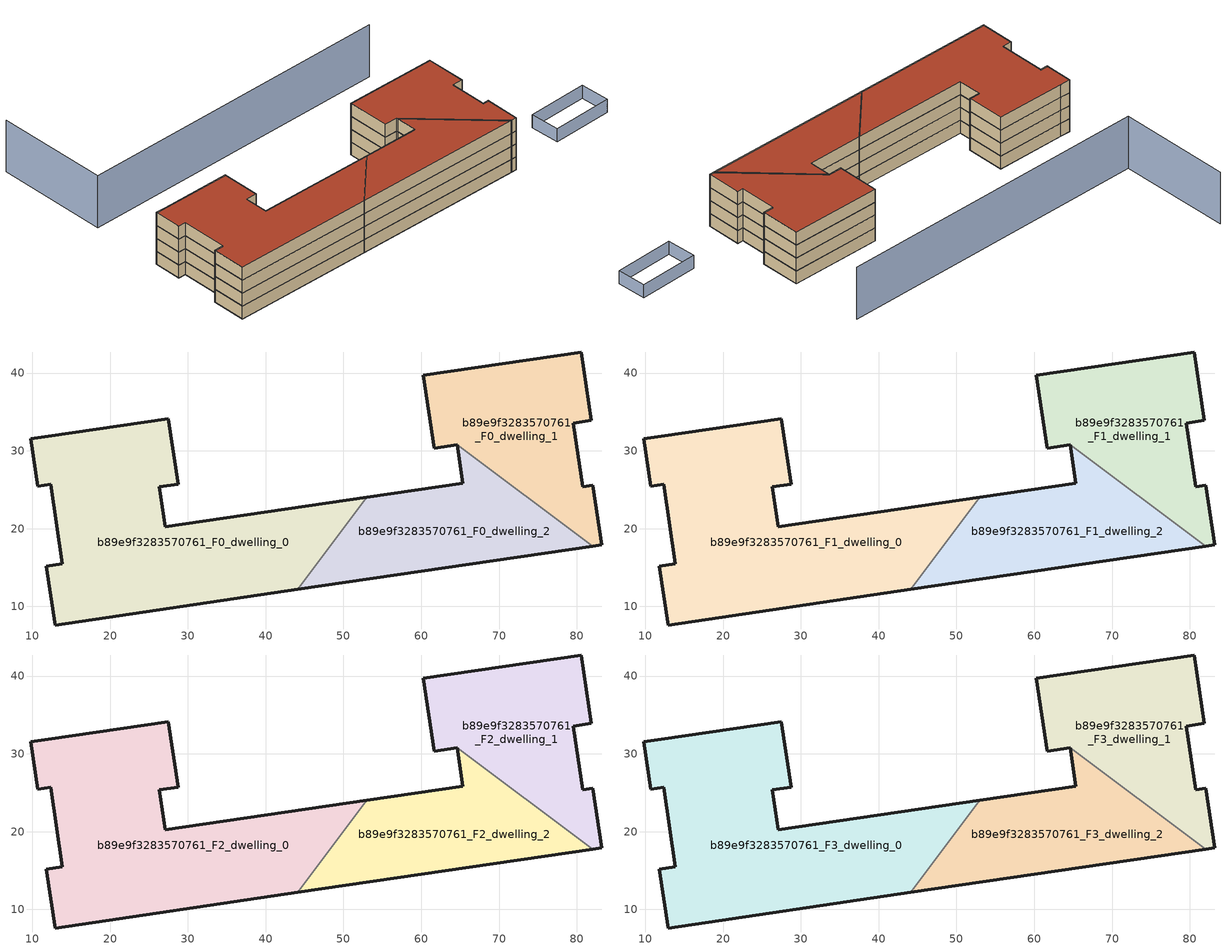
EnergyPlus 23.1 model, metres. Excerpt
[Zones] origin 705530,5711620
b89e9f3283570761_F0_dwelling_0
 floor ground (EU_floor_Construction): 44.11,12.19 52.96,24.04 27.08,20.24 26.32,25.37 28.74,25.72 27.5,34.15 12.07,31.89 9.82,31.55 10.72,25.45 12.36,25.68 13.88,15.46 11.82,15.16 12.93,7.61 z0
 wall outside (EU_wall_Construction): 44.11,12.19 12.93,7.61 11.82,15.16 13.88,15.46 12.36,25.68 10.72,25.45 9.82,31.55 12.07,31.89 27.5,34.15 28.74,25.72 26.32,25.37 27.08,20.24 52.96,24.04 z0:3
 wall to b89e9f3283570761_F0_dwelling_2 (EU_wall_Construction): 52.96,24.04 44.11,12.19 z0:3
b89e9f3283570761_F0_dwelling_1
 floor ground (EU_floor_Construction): 83.18,17.93 82.05,25.6 80.75,25.4 79.54,33.56 81.84,33.9 80.55,42.7 60.27,39.73 61.65,30.34 64.6,30.77 82.03,17.76 z0
 wall outside (EU_wall_Construction): 64.6,30.77 61.65,30.34 60.27,39.73 80.55,42.7 81.84,33.9 79.54,33.56 80.75,25.4 82.05,25.6 83.18,17.93 82.03,17.76 z0:3
 wall to b89e9f3283570761_F0_dwelling_2 (EU_wall_Construction): 82.03,17.76 64.6,30.77 z0:3
b89e9f3283570761_F0_dwelling_2
 floor ground (EU_floor_Construction): 82.03,17.76 64.6,30.77 65.33,25.86 52.96,24.04 44.11,12.19 z0
 wall outside (EU_wall_Construction): 52.96,24.04 65.33,25.86 64.6,30.77 / 82.03,17.76 44.11,12.19 z0:3
b89e9f3283570761_F1_dwelling_0
 floor to b89e9f3283570761_F0_dwelling_0 (EU_floor_Construction): 44.11,12.19 52.96,24.04 27.08,20.24 26.32,25.37 28.74,25.72 27.5,34.15 12.07,31.89 9.82,31.55 10.72,25.45 12.36,25.68 13.88,15.46 11.82,15.16 12.93,7.61 z3
 wall outside (EU_wall_Construction): 44.11,12.19 12.93,7.61 11.82,15.16 13.88,15.46 12.36,25.68 10.72,25.45 9.82,31.55 12.07,31.89 27.5,34.15 28.74,25.72 26.32,25.37 27.08,20.24 52.96,24.04 z3:6
 wall to b89e9f3283570761_F1_dwelling_2 (EU_wall_Construction): 52.96,24.04 44.11,12.19 z3:6
b89e9f3283570761_F1_dwelling_1
 floor to b89e9f3283570761_F0_dwelling_1 (EU_floor_Construction): 83.18,17.93 82.05,25.6 80.75,25.4 79.54,33.56 81.84,33.9 80.55,42.7 60.27,39.73 61.65,30.34 64.6,30.77 82.03,17.76 z3
 wall outside (EU_wall_Construction): 64.6,30.77 61.65,30.34 60.27,39.73 80.55,42.7 81.84,33.9 79.54,33.56 80.75,25.4 82.05,25.6 83.18,17.93 82.03,17.76 z3:6
 wall to b89e9f3283570761_F1_dwelling_2 (EU_wall_Construction): 82.03,17.76 64.6,30.77 z3:6
b89e9f3283570761_F1_dwelling_2
 floor to b89e9f3283570761_F0_dwelling_2 (EU_floor_Construction): 82.03,17.76 64.6,30.77 65.33,25.86 52.96,24.04 44.11,12.19 z3
 wall outside (EU_wall_Construction): 52.96,24.04 65.33,25.86 64.6,30.77 / 82.03,17.76 44.11,12.19 z3:6
b89e9f3283570761_F2_dwelling_0
 floor to b89e9f3283570761_F1_dwelling_0 (EU_floor_Construction): 44.11,12.19 52.96,24.04 27.08,20.24 26.32,25.37 28.74,25.72 27.5,34.15 12.07,31.89 9.82,31.55 10.72,25.45 12.36,25.68 13.88,15.46 11.82,15.16 12.93,7.61 z6
 wall outside (EU_wall_Construction): 44.11,12.19 12.93,7.61 11.82,15.16 13.88,15.46 12.36,25.68 10.72,25.45 9.82,31.55 12.07,31.89 27.5,34.15 28.74,25.72 26.32,25.37 27.08,20.24 52.96,24.04 z6:9
 wall to b89e9f3283570761_F2_dwelling_2 (EU_wall_Construction): 52.96,24.04 44.11,12.19 z6:9
b89e9f3283570761_F2_dwelling_1
 floor to b89e9f3283570761_F1_dwelling_1 (EU_floor_Construction): 83.18,17.93 82.05,25.6 80.75,25.4 79.54,33.56 81.84,33.9 80.55,42.7 60.27,39.73 61.65,30.34 64.6,30.77 82.03,17.76 z6
 wall outside (EU_wall_Construction): 64.6,30.77 61.65,30.34 60.27,39.73 80.55,42.7 81.84,33.9 79.54,33.56 80.75,25.4 82.05,25.6 83.18,17.93 82.03,17.76 z6:9
 wall to b89e9f3283570761_F2_dwelling_2 (EU_wall_Construction): 82.03,17.76 64.6,30.77 z6:9
b89e9f3283570761_F2_dwelling_2
 floor to b89e9f3283570761_F1_dwelling_2 (EU_floor_Construction): 82.03,17.76 64.6,30.77 65.33,25.86 52.96,24.04 44.11,12.19 z6
 wall outside (EU_wall_Construction): 52.96,24.04 65.33,25.86 64.6,30.77 / 82.03,17.76 44.11,12.19 z6:9
b89e9f3283570761_F3_dwelling_0
 floor to b89e9f3283570761_F2_dwelling_0 (EU_floor_Construction): 44.11,12.19 52.96,24.04 27.08,20.24 26.32,25.37 28.74,25.72 27.5,34.15 12.07,31.89 9.82,31.55 10.72,25.45 12.36,25.68 13.88,15.46 11.82,15.16 12.93,7.61 z9
 wall outside (EU_wall_Construction): 44.11,12.19 12.93,7.61 11.82,15.16 13.88,15.46 12.36,25.68 10.72,25.45 9.82,31.55 12.07,31.89 27.5,34.15 28.74,25.72 26.32,25.37 27.08,20.24 52.96,24.04 z9:12
 wall to b89e9f3283570761_F3_dwelling_2 (EU_wall_Construction): 52.96,24.04 44.11,12.19 z9:12
 roof outside (EU_roof_Construction): 52.96,24.04 44.11,12.19 12.93,7.61 11.82,15.16 13.88,15.46 12.36,25.68 10.72,25.45 9.82,31.55 12.07,31.89 27.5,34.15 28.74,25.72 26.32,25.37 27.08,20.24 z12
b89e9f3283570761_F3_dwelling_1
 floor to b89e9f3283570761_F2_dwelling_1 (EU_floor_Construction): 83.18,17.93 82.05,25.6 80.75,25.4 79.54,33.56 81.84,33.9 80.55,42.7 60.27,39.73 61.65,30.34 64.6,30.77 82.03,17.76 z9
 wall outside (EU_wall_Construction): 64.6,30.77 61.65,30.34 60.27,39.73 80.55,42.7 81.84,33.9 79.54,33.56 80.75,25.4 82.05,25.6 83.18,17.93 82.03,17.76 z9:12
 wall to b89e9f3283570761_F3_dwelling_2 (EU_wall_Construction): 82.03,17.76 64.6,30.77 z9:12
 roof outside (EU_roof_Construction): 80.55,42.7 81.84,33.9 79.54,33.56 80.75,25.4 82.05,25.6 83.18,17.93 82.03,17.76 64.6,30.77 61.65,30.34 60.27,39.73 z12
b89e9f3283570761_F3_dwelling_2
 floor to b89e9f3283570761_F2_dwelling_2 (EU_floor_Construction): 82.03,17.76 64.6,30.77 65.33,25.86 52.96,24.04 44.11,12.19 z9
 wall outside (EU_wall_Construction): 52.96,24.04 65.33,25.86 64.6,30.77 / 82.03,17.76 44.11,12.19 z9:12
 roof outside (EU_roof_Construction): 82.03,17.76 44.11,12.19 52.96,24.04 65.33,25.86 64.6,30.77 z12
shading: 93.47,27.36 106.68,29.92 / 106.68,29.92 107.93,23.49 / 107.93,23.49 94.72,20.92 / 94.72,20.92 93.47,27.36 z0:3; 77.72,58.61 7.62,47.68 / 7.62,47.68 3.76,72.45 z0:12
[Building]
EU S2 Campaign: North Axis=0; Terrain=City; Solar Distribution=FullExterior
[Site:Location]
London: Latitude=51.5; Longitude=-0.5; Time Zone=0; Elevation=25
[SizingPeriod:WeatherFileDays]
AnnualSizingPeriod: Begin Month=1; Begin Day of Month=1; End Month=12; End Day of Month=31; Day of Week for Start Day=Monday; Use Weather File Daylight Saving Period=No; Use Weather File Rain and Snow Indicators=No
[MATERIAL]
EU_InternalMass_Material: Roughness=MediumRough; Thickness=0.1; Conductivity=1; Density=1800; Specific Heat=900; Thermal Absorptance=0.9; Solar Absorptance=0.7; Visible Absorptance=0.7
[MATERIAL:NOMASS] Roughness=MediumRough; Thermal Absorptance=0.9; Solar Absorptance=0.7; Visible Absorptance=0.7
Name | Thermal Resistance
EU_wall_NoMass | 0.655885
EU_roof_NoMass | 2.70553
EU_floor_NoMass | 2.16442
[CONSTRUCTION]
EU_wall_Construction: EU_wall_NoMass
EU_roof_Construction: EU_roof_NoMass
EU_floor_Construction: EU_floor_NoMass
EU_InternalMass_Construction: EU_InternalMass_Material
[ZONE] Type=1; Multiplier=1; Ceiling Height=autocalculate; Floor Area=autocalculate; Part of Total Floor Area=Yes
Name | Volume
b89e9f3283570761_F0_dwelling_0; b89e9f3283570761_F1_dwelling_0; b89e9f3283570761_F2_dwelling_0; b89e9f3283570761_F3_dwelling_0 | 1792.95
b89e9f3283570761_F0_dwelling_1 | 957.502
b89e9f3283570761_F1_dwelling_1; b89e9f3283570761_F2_dwelling_1; b89e9f3283570761_F3_dwelling_1 | 957.499
b89e9f3283570761_F0_dwelling_2; b89e9f3283570761_F1_dwelling_2; b89e9f3283570761_F2_dwelling_2; b89e9f3283570761_F3_dwelling_2 | 910.195
[INTERNALMASS] Construction=EU_InternalMass_Construction
Name | Zone or ZoneList | Surface Area
b89e9f3283570761_F0_dwelling_0_EU_InternalMass | b89e9f3283570761_F0_dwelling_0 | 597.651
b89e9f3283570761_F0_dwelling_1_EU_InternalMass | b89e9f3283570761_F0_dwelling_1 | 319.167
b89e9f3283570761_F0_dwelling_2_EU_InternalMass | b89e9f3283570761_F0_dwelling_2 | 303.398
b89e9f3283570761_F1_dwelling_0_EU_InternalMass | b89e9f3283570761_F1_dwelling_0 | 597.651
b89e9f3283570761_F1_dwelling_1_EU_InternalMass | b89e9f3283570761_F1_dwelling_1 | 319.167
b89e9f3283570761_F1_dwelling_2_EU_InternalMass | b89e9f3283570761_F1_dwelling_2 | 303.398
b89e9f3283570761_F2_dwelling_0_EU_InternalMass | b89e9f3283570761_F2_dwelling_0 | 597.651
b89e9f3283570761_F2_dwelling_1_EU_InternalMass | b89e9f3283570761_F2_dwelling_1 | 319.167
b89e9f3283570761_F2_dwelling_2_EU_InternalMass | b89e9f3283570761_F2_dwelling_2 | 303.398
b89e9f3283570761_F3_dwelling_0_EU_InternalMass | b89e9f3283570761_F3_dwelling_0 | 597.651
b89e9f3283570761_F3_dwelling_1_EU_InternalMass | b89e9f3283570761_F3_dwelling_1 | 319.167
b89e9f3283570761_F3_dwelling_2_EU_InternalMass | b89e9f3283570761_F3_dwelling_2 | 303.398
[OTHEREQUIPMENT] Fuel Type=Electricity; Design Level Calculation Method=Watts/Area; Power per Zone Floor Area=1; Fraction Latent=0; Fraction Radiant=0; Fraction Lost=0; Carbon Dioxide Generation Rate=0; EndUse Subcategory=EU_Step8_InternalGains
Name | Zone or ZoneList or Space or SpaceList | Schedule
EU_Step8_InternalGain_b89e9f3283570761_F0_dwelling_0_f000 | b89e9f3283570761_F0_dwelling_0 | EU_Step8_GainSchedule_b89e9f3283570761_F0_dwelling_0_f000
EU_Step8_InternalGain_b89e9f3283570761_F0_dwelling_1_f000 | b89e9f3283570761_F0_dwelling_1 | EU_Step8_GainSchedule_b89e9f3283570761_F0_dwelling_1_f000
EU_Step8_InternalGain_b89e9f3283570761_F0_dwelling_2_f000 | b89e9f3283570761_F0_dwelling_2 | EU_Step8_GainSchedule_b89e9f3283570761_F0_dwelling_2_f000
EU_Step8_InternalGain_b89e9f3283570761_F1_dwelling_0_f000 | b89e9f3283570761_F1_dwelling_0 | EU_Step8_GainSchedule_b89e9f3283570761_F1_dwelling_0_f000
EU_Step8_InternalGain_b89e9f3283570761_F1_dwelling_1_f000 | b89e9f3283570761_F1_dwelling_1 | EU_Step8_GainSchedule_b89e9f3283570761_F1_dwelling_1_f000
EU_Step8_InternalGain_b89e9f3283570761_F1_dwelling_2_f000 | b89e9f3283570761_F1_dwelling_2 | EU_Step8_GainSchedule_b89e9f3283570761_F1_dwelling_2_f000
EU_Step8_InternalGain_b89e9f3283570761_F2_dwelling_0_f000 | b89e9f3283570761_F2_dwelling_0 | EU_Step8_GainSchedule_b89e9f3283570761_F2_dwelling_0_f000
EU_Step8_InternalGain_b89e9f3283570761_F2_dwelling_1_f000 | b89e9f3283570761_F2_dwelling_1 | EU_Step8_GainSchedule_b89e9f3283570761_F2_dwelling_1_f000
EU_Step8_InternalGain_b89e9f3283570761_F2_dwelling_2_f000 | b89e9f3283570761_F2_dwelling_2 | EU_Step8_GainSchedule_b89e9f3283570761_F2_dwelling_2_f000
EU_Step8_InternalGain_b89e9f3283570761_F3_dwelling_0_f000 | b89e9f3283570761_F3_dwelling_0 | EU_Step8_GainSchedule_b89e9f3283570761_F3_dwelling_0_f000
EU_Step8_InternalGain_b89e9f3283570761_F3_dwelling_1_f000 | b89e9f3283570761_F3_dwelling_1 | EU_Step8_GainSchedule_b89e9f3283570761_F3_dwelling_1_f000
EU_Step8_InternalGain_b89e9f3283570761_F3_dwelling_2_f000 | b89e9f3283570761_F3_dwelling_2 | EU_Step8_GainSchedule_b89e9f3283570761_F3_dwelling_2_f000
[ZONEVENTILATION:DESIGNFLOWRATE] Schedule=EU_AlwaysOn; Design Flow Rate Calculation Method=AirChanges/Hour; Air Changes per Hour=0.462017; Ventilation Type=Natural; Fan Pressure Rise=0; Fan Total Efficiency=1; Constant Term Coefficient=1; Temperature Term Coefficient=0; Velocity Term Coefficient=0; Velocity Squared Term Coefficient=0; Minimum Indoor Temperature=-100; Maximum Indoor Temperature=100; Delta Temperature=-100; Minimum Outdoor Temperature=-100; Maximum Outdoor Temperature=100; Maximum Wind Speed=40
Name | Zone or ZoneList or Space or SpaceList
EU_ConstantAir_b89e9f3283570761_F0_dwelling_0 | b89e9f3283570761_F0_dwelling_0
EU_ConstantAir_b89e9f3283570761_F0_dwelling_1 | b89e9f3283570761_F0_dwelling_1
EU_ConstantAir_b89e9f3283570761_F0_dwelling_2 | b89e9f3283570761_F0_dwelling_2
EU_ConstantAir_b89e9f3283570761_F1_dwelling_0 | b89e9f3283570761_F1_dwelling_0
EU_ConstantAir_b89e9f3283570761_F1_dwelling_1 | b89e9f3283570761_F1_dwelling_1
EU_ConstantAir_b89e9f3283570761_F1_dwelling_2 | b89e9f3283570761_F1_dwelling_2
EU_ConstantAir_b89e9f3283570761_F2_dwelling_0 | b89e9f3283570761_F2_dwelling_0
EU_ConstantAir_b89e9f3283570761_F2_dwelling_1 | b89e9f3283570761_F2_dwelling_1
EU_ConstantAir_b89e9f3283570761_F2_dwelling_2 | b89e9f3283570761_F2_dwelling_2
EU_ConstantAir_b89e9f3283570761_F3_dwelling_0 | b89e9f3283570761_F3_dwelling_0
EU_ConstantAir_b89e9f3283570761_F3_dwelling_1 | b89e9f3283570761_F3_dwelling_1
EU_ConstantAir_b89e9f3283570761_F3_dwelling_2 | b89e9f3283570761_F3_dwelling_2
[HVACTEMPLATE:THERMOSTAT] Constant Heating Setpoint=20; Constant Cooling Setpoint=50
EU_HeatOnly_b89e9f3283570761_F0_dwelling_0; EU_HeatOnly_b89e9f3283570761_F0_dwelling_1; EU_HeatOnly_b89e9f3283570761_F0_dwelling_2; EU_HeatOnly_b89e9f3283570761_F1_dwelling_0; EU_HeatOnly_b89e9f3283570761_F1_dwelling_1; EU_HeatOnly_b89e9f3283570761_F1_dwelling_2; EU_HeatOnly_b89e9f3283570761_F2_dwelling_0; EU_HeatOnly_b89e9f3283570761_F2_dwelling_1; EU_HeatOnly_b89e9f3283570761_F2_dwelling_2; EU_HeatOnly_b89e9f3283570761_F3_dwelling_0; EU_HeatOnly_b89e9f3283570761_F3_dwelling_1; EU_HeatOnly_b89e9f3283570761_F3_dwelling_2
[HVACTEMPLATE:ZONE:IDEALLOADSAIRSYSTEM] System Availability Schedule=EU_AlwaysOn; Maximum Heating Supply Air Temperature=50; Minimum Cooling Supply Air Temperature=13; Maximum Heating Supply Air Humidity Ratio=0.0156; Minimum Cooling Supply Air Humidity Ratio=0.0077; Heating Limit=NoLimit; Cooling Limit=NoLimit; Heating Availability Schedule=EU_AlwaysOn; Cooling Availability Schedule=EU_CoolingOff; Dehumidification Control Type=ConstantSensibleHeatRatio; Cooling Sensible Heat Ratio=0.7; Dehumidification Setpoint=60; Humidification Control Type=None; Humidification Setpoint=30; Outdoor Air Method=None; Outdoor Air Flow Rate per Person=0.00944; Outdoor Air Flow Rate per Zone Floor Area=0; Outdoor Air Flow Rate per Zone=0; Demand Controlled Ventilation Type=None; Outdoor Air Economizer Type=NoEconomizer; Heat Recovery Type=None; Sensible Heat Recovery Effectiveness=0.7; Latent Heat Recovery Effectiveness=0.65
Name | Template Thermostat
b89e9f3283570761_F0_dwelling_0 | EU_HeatOnly_b89e9f3283570761_F0_dwelling_0
b89e9f3283570761_F0_dwelling_1 | EU_HeatOnly_b89e9f3283570761_F0_dwelling_1
b89e9f3283570761_F0_dwelling_2 | EU_HeatOnly_b89e9f3283570761_F0_dwelling_2
b89e9f3283570761_F1_dwelling_0 | EU_HeatOnly_b89e9f3283570761_F1_dwelling_0
b89e9f3283570761_F1_dwelling_1 | EU_HeatOnly_b89e9f3283570761_F1_dwelling_1
b89e9f3283570761_F1_dwelling_2 | EU_HeatOnly_b89e9f3283570761_F1_dwelling_2
b89e9f3283570761_F2_dwelling_0 | EU_HeatOnly_b89e9f3283570761_F2_dwelling_0
b89e9f3283570761_F2_dwelling_1 | EU_HeatOnly_b89e9f3283570761_F2_dwelling_1
b89e9f3283570761_F2_dwelling_2 | EU_HeatOnly_b89e9f3283570761_F2_dwelling_2
b89e9f3283570761_F3_dwelling_0 | EU_HeatOnly_b89e9f3283570761_F3_dwelling_0
b89e9f3283570761_F3_dwelling_1 | EU_HeatOnly_b89e9f3283570761_F3_dwelling_1
b89e9f3283570761_F3_dwelling_2 | EU_HeatOnly_b89e9f3283570761_F3_dwelling_2
[SIZING:ZONE] Zone Cooling Design Supply Air Temperature Input Method=SupplyAirTemperature; Zone Cooling Design Supply Air Temperature=13; Zone Heating Design Supply Air Temperature Input Method=SupplyAirTemperature; Zone Heating Design Supply Air Temperature=50; Zone Cooling Design Supply Air Humidity Ratio=0.008; Zone Heating Design Supply Air Humidity Ratio=0.008; Cooling Design Air Flow Method=DesignDay; Cooling Design Air Flow Rate=0; Cooling Minimum Air Flow per Zone Floor Area=0.000762; Cooling Minimum Air Flow=0; Cooling Minimum Air Flow Fraction=0.2; Heating Design Air Flow Method=DesignDay; Heating Design Air Flow Rate=0; Heating Maximum Air Flow per Zone Floor Area=0.002032; Heating Maximum Air Flow=0.141576; Heating Maximum Air Flow Fraction=0.3; Account for Dedicated Outdoor Air System=No; Dedicated Outdoor Air System Control Strategy=NeutralSupplyAir; Dedicated Outdoor Air Low Setpoint Temperature for Design=autosize; Dedicated Outdoor Air High Setpoint Temperature for Design=autosize; Zone Load Sizing Method=Sensible Load Only No Latent Load; Zone Latent Cooling Design Supply Air Humidity Ratio Input Method=HumidityRatioDifference; Zone Cooling Design Supply Air Humidity Ratio Difference=0.005; Zone Latent Heating Design Supply Air Humidity Ratio Input Method=HumidityRatioDifference; Zone Humidification Design Supply Air Humidity Ratio Difference=0.005
b89e9f3283570761_F0_dwelling_0; b89e9f3283570761_F0_dwelling_1; b89e9f3283570761_F0_dwelling_2; b89e9f3283570761_F1_dwelling_0; b89e9f3283570761_F1_dwelling_1; b89e9f3283570761_F1_dwelling_2; b89e9f3283570761_F2_dwelling_0; b89e9f3283570761_F2_dwelling_1; b89e9f3283570761_F2_dwelling_2; b89e9f3283570761_F3_dwelling_0; b89e9f3283570761_F3_dwelling_1; b89e9f3283570761_F3_dwelling_2
[SCHEDULE:CONSTANT]
Name | Hourly Value
EU_AlwaysOn | 1
EU_CoolingOff | 0
[SCHEDULE:FILE] Column Number=1; Rows to Skip at Top=0; Number of Hours of Data=8760; Column Separator=Comma; Interpolate to Timestep=No; Minutes per Item=60; Adjust Schedule for Daylight Savings=Yes
Name | File
EU_Step8_GainSchedule_b89e9f3283570761_F0_dwelling_0_f000 | ../../schedules/b89e9f3283570761/b89e9f3283570761_F0_dwelling_0_f000_gain.csv
EU_Step8_GainSchedule_b89e9f3283570761_F0_dwelling_1_f000 | ../../schedules/b89e9f3283570761/b89e9f3283570761_F0_dwelling_1_f000_gain.csv
EU_Step8_GainSchedule_b89e9f3283570761_F0_dwelling_2_f000 | ../../schedules/b89e9f3283570761/b89e9f3283570761_F0_dwelling_2_f000_gain.csv
EU_Step8_GainSchedule_b89e9f3283570761_F1_dwelling_0_f000 | ../../schedules/b89e9f3283570761/b89e9f3283570761_F1_dwelling_0_f000_gain.csv
EU_Step8_GainSchedule_b89e9f3283570761_F1_dwelling_1_f000 | ../../schedules/b89e9f3283570761/b89e9f3283570761_F1_dwelling_1_f000_gain.csv
EU_Step8_GainSchedule_b89e9f3283570761_F1_dwelling_2_f000 | ../../schedules/b89e9f3283570761/b89e9f3283570761_F1_dwelling_2_f000_gain.csv
EU_Step8_GainSchedule_b89e9f3283570761_F2_dwelling_0_f000 | ../../schedules/b89e9f3283570761/b89e9f3283570761_F2_dwelling_0_f000_gain.csv
EU_Step8_GainSchedule_b89e9f3283570761_F2_dwelling_1_f000 | ../../schedules/b89e9f3283570761/b89e9f3283570761_F2_dwelling_1_f000_gain.csv
EU_Step8_GainSchedule_b89e9f3283570761_F2_dwelling_2_f000 | ../../schedules/b89e9f3283570761/b89e9f3283570761_F2_dwelling_2_f000_gain.csv
EU_Step8_GainSchedule_b89e9f3283570761_F3_dwelling_0_f000 | ../../schedules/b89e9f3283570761/b89e9f3283570761_F3_dwelling_0_f000_gain.csv
EU_Step8_GainSchedule_b89e9f3283570761_F3_dwelling_1_f000 | ../../schedules/b89e9f3283570761/b89e9f3283570761_F3_dwelling_1_f000_gain.csv
EU_Step8_GainSchedule_b89e9f3283570761_F3_dwelling_2_f000 | ../../schedules/b89e9f3283570761/b89e9f3283570761_F3_dwelling_2_f000_gain.csv
